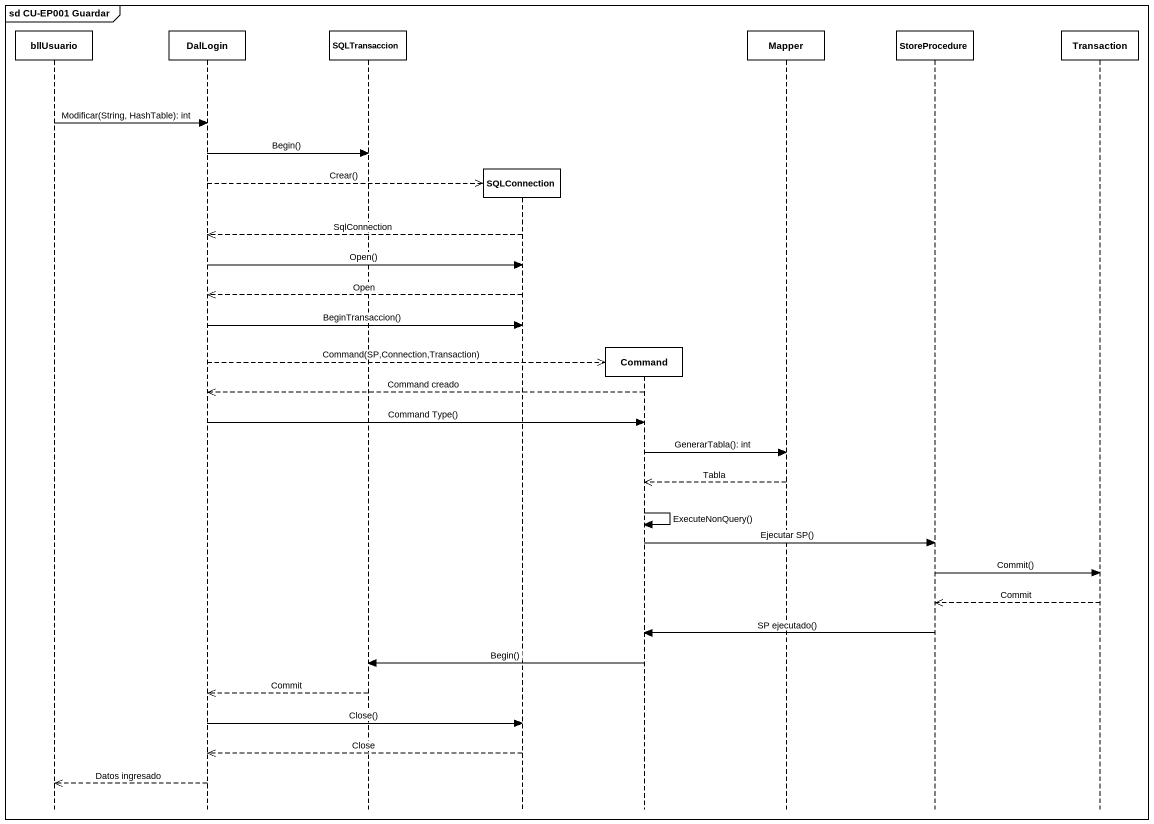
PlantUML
@startuml
mainframe sd CU-EP001 Guardar
hide footbox
participant bllUsuario
participant DalLogin
participant SQLTransaccion
participant SQLConnection
participant Command
participant Mapper
participant StoreProcedure
participant Transaction

bllUsuario -> DalLogin : Modificar(String, HashTable): int
DalLogin -> SQLTransaccion : Begin()
DalLogin -->> SQLConnection ** : Crear()
SQLConnection -->> DalLogin : SqlConnection
DalLogin -> SQLConnection : Open()
SQLConnection -->> DalLogin : Open
DalLogin -> SQLConnection : BeginTransaccion()
DalLogin -->> Command ** : Command(SP,Connection,Transaction)
Command -->> DalLogin : Command creado
DalLogin -> Command : Command Type()
Command -> Mapper : GenerarTabla(): int
Mapper -->> Command : Tabla
Command -> Command : ExecuteNonQuery()
Command -> StoreProcedure : Ejecutar SP()
StoreProcedure -> Transaction : Commit()
Transaction -->> StoreProcedure : Commit
StoreProcedure -> Command : SP ejecutado()
Command -> SQLTransaccion : Begin()
SQLTransaccion -->> DalLogin : Commit
DalLogin -> SQLConnection : Close()
SQLConnection -->> DalLogin : Close
DalLogin -->> bllUsuario : Datos ingresado
@enduml
